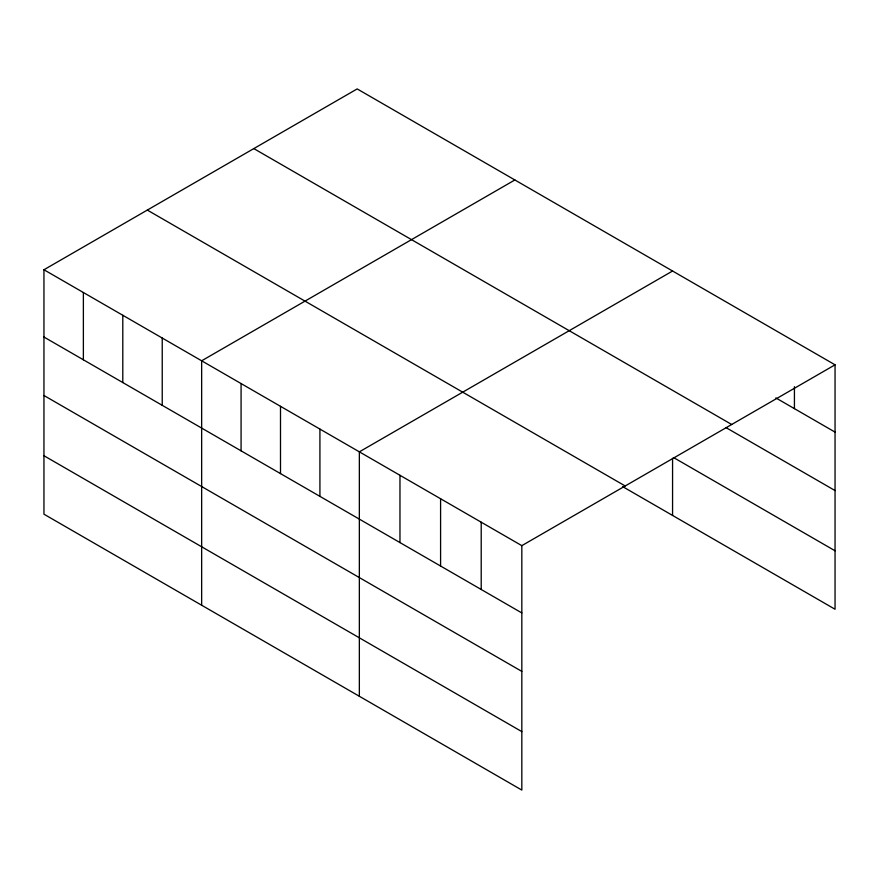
<?xml version="1.0" encoding="UTF-8"?>
<svg xmlns="http://www.w3.org/2000/svg" width="879" height="879" viewBox="0 0 879 879"><rect width="100%" height="100%" fill="white"/><g stroke="black" fill="none" stroke-linecap="round" stroke-linejoin="round"><path stroke-width="1.32" d="M43.95 269.754L521.829 545.65L521.829 790.078L43.95 514.182L43.95 269.754L357.171 88.922L835.05 364.818L835.05 609.246L622.706 486.647M514.874 179.964L201.654 360.797L201.654 605.224M672.567 271.018L359.346 451.85L359.346 696.278M521.829 545.65L835.05 364.818M775.86 397.923L835.05 432.105M253.811 148.595L731.691 424.491M725.955 427.579L835.05 490.559M673.732 457.651L835.05 550.792M147.309 210.081L625.189 485.977M43.95 337.031L521.829 612.938M43.95 395.495L521.829 671.391M43.95 455.729L521.829 731.625M794.429 386.683L794.429 408.647M672.567 458.311L672.567 515.435M481.209 522.203L481.209 589.49M440.588 498.756L440.588 566.032M399.967 475.297L399.967 542.585M319.923 429.084L319.923 496.371M280.5 406.329L280.5 473.605M241.077 383.563L241.077 450.85M162.23 338.041L162.23 405.318M122.796 315.275L122.796 382.563M83.373 292.52L83.373 359.797"/></g></svg>
